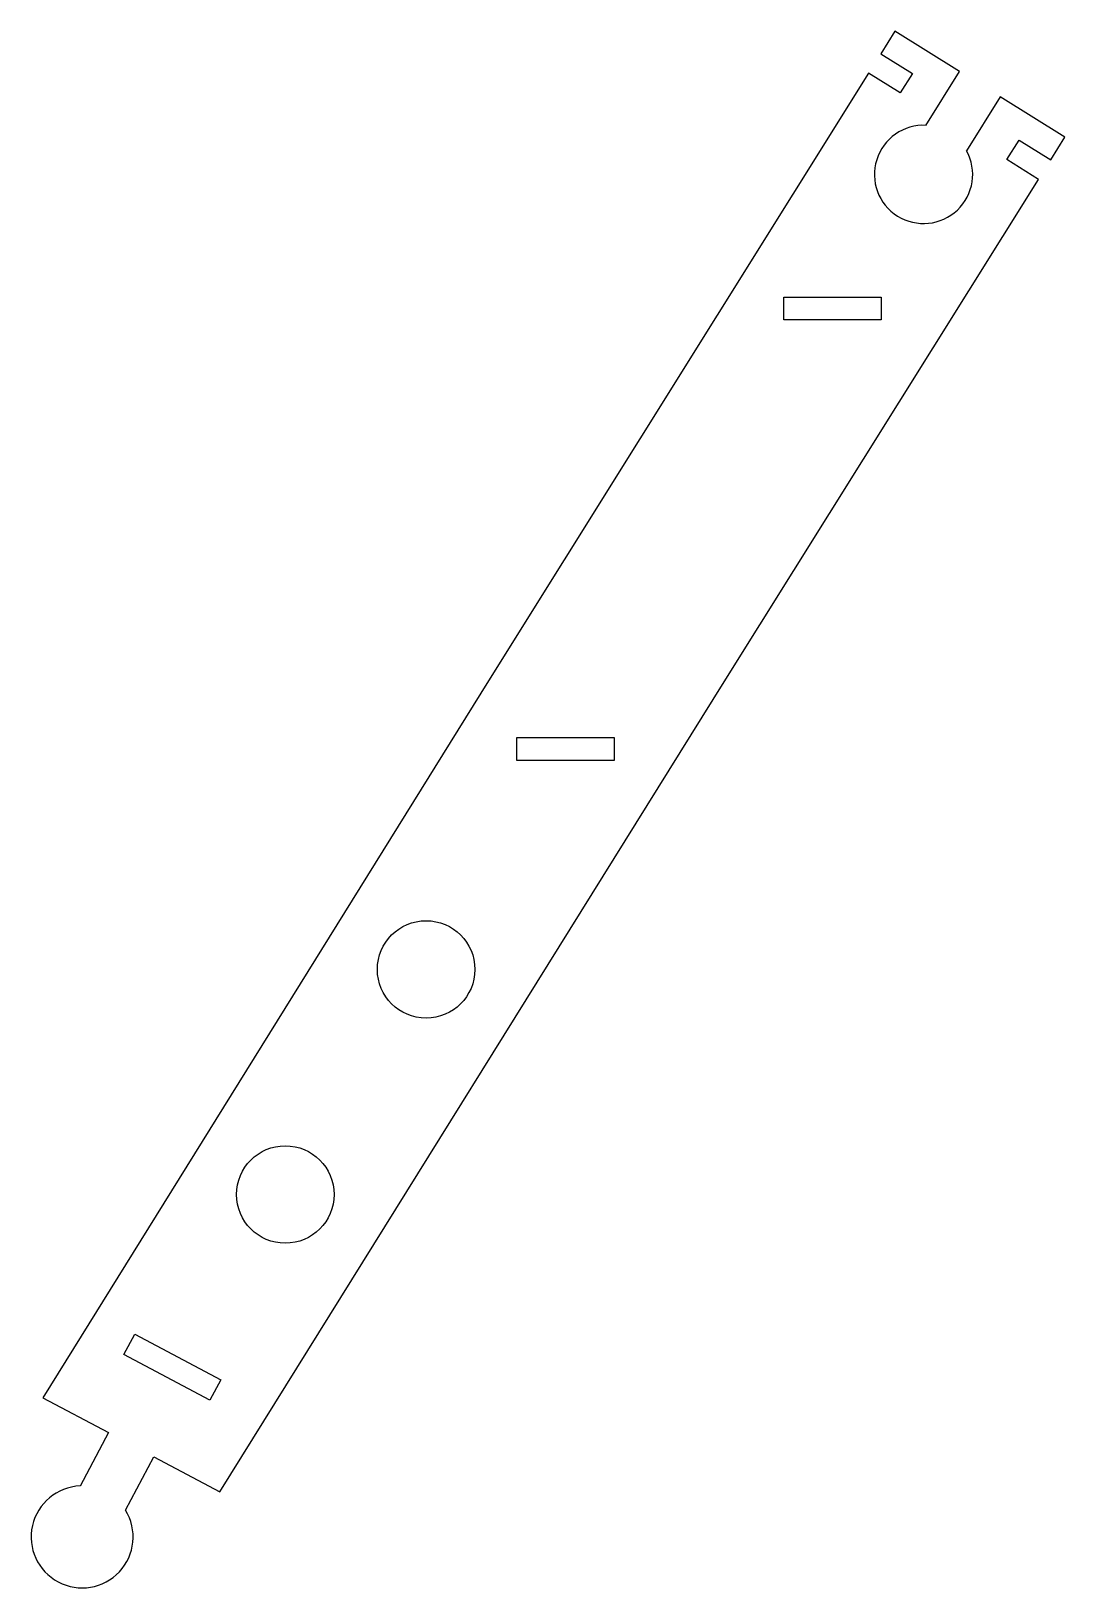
# Model space of a CAD drawing. Header units: millimetres. Extents: x -41 to 42, y -62 to 63.
import ezdxf

# ---------------------------------------------------------------- set-up
doc = ezdxf.new("R2010")
doc.units = ezdxf.units.MM
doc.layers.get('0').update_dxf_attribs({"linetype": 'CONTINUOUS'})

msp = doc.modelspace()

# ---------------------------------------------------------------- linework, layer by layer
for p, q in [((28.27, 63.27), (27.13, 61.45)), ((33.49, 60.01), (28.27, 63.27)), ((27.13, 61.45), (29.68, 59.86)), ((26.15, 59.88), (-4.47, 10.87)), ((28.7, 58.29), (26.15, 59.88)), ((29.68, 59.86), (28.7, 58.29)), ((30.77, 55.67), (33.49, 60.01)), ((36.75, 57.97), (34.04, 53.63)), ((41.97, 54.71), (36.75, 57.97)), ((37.3, 52.91), (38.28, 54.48)), ((38.28, 54.48), (40.83, 52.89)), ((40.83, 52.89), (41.97, 54.71)), ((39.85, 51.32), (37.3, 52.91)), ((14.52, 10.79), (39.85, 51.32)), ((19.31, 41.83), (27.16, 41.83)), ((19.31, 39.98), (19.31, 41.83)), ((27.16, 41.83), (27.16, 39.98)), ((27.16, 39.98), (19.31, 39.98)), ((-4.47, 10.87), (-40.41, -46.93)), ((-26.14, -54.51), (14.52, 10.79)), ((-2.2, 6.32), (5.65, 6.32)), ((-2.2, 4.47), (-2.2, 6.32)), ((5.65, 6.32), (5.65, 4.47)), ((5.65, 4.47), (-2.2, 4.47)), ((-33.86, -43.44), (-32.99, -41.81)), ((-32.99, -41.81), (-26.06, -45.49)), ((-26.93, -47.13), (-33.86, -43.44)), ((-26.06, -45.49), (-26.93, -47.13)), ((-40.41, -46.93), (-35.11, -49.74)), ((-35.11, -49.74), (-37.4, -54.05)), ((-33.74, -56), (-31.45, -51.69)), ((-31.45, -51.69), (-26.14, -54.51))]:
    msp.add_line(p, q)
for centre in [(-9.51, -12.39), (-20.86, -30.54)]:
    msp.add_circle(centre, 3.93)
for centre, radius, start, end in [((30.58, 51.72), 3.96, -272.8834, 28.8837), ((-37.23, -58.15), 4.11, -267.6326, 31.6593)]:
    msp.add_arc(centre, radius, start, end)

doc.saveas('drawing.dxf')
